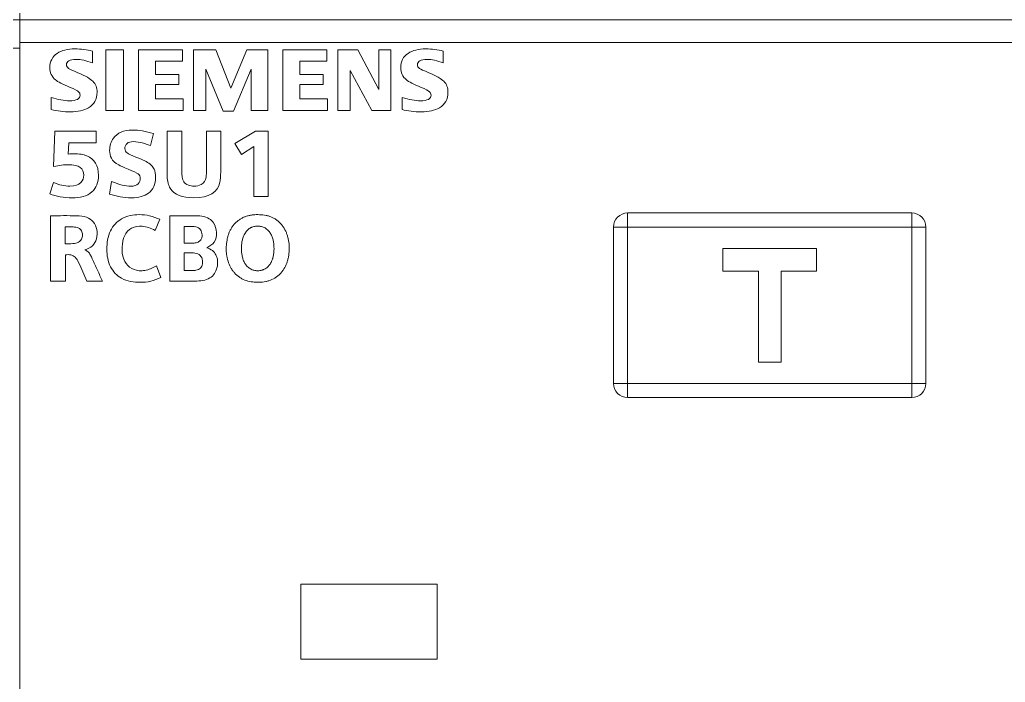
# Model space of a CAD drawing. Header units: millimetres. Extents: x 4137 to 6698, y 1400 to 3585.
# Drawn here: x 4458.17 to 4492.86, y 2820.89 to 2844.22 of the extents above; entities that cross this region are included whole.
import ezdxf

# ---------------------------------------------------------------- set-up
doc = ezdxf.new("R2010")
doc.units = ezdxf.units.MM
doc.layers.add('000-PI-Oprema', color=30, linetype='Continuous', lineweight=5)

msp = doc.modelspace()

# ---------------------------------------------------------------- linework, layer by layer
at = {"layer": '000-PI-Oprema', "color": 0, "linetype": 'ByBlock', "lineweight": 0, "ltscale": 0.25}
for p, q in [((4458.165, 2844.213), (4458.165, 2844.713)), ((4458.165, 2843.413), (4458.165, 2844.213)), ((4458.165, 2844.213), (4493.57, 2844.213)), ((4458.165, 2818.706), (4458.165, 2843.413)), ((4493.57, 2843.413), (4458.165, 2843.413)), ((4460.723, 2843.107), (4460.723, 2842.694)), ((4461.202, 2843.151), (4461.822, 2843.151)), ((4461.202, 2841.015), (4461.202, 2843.151)), ((4461.822, 2843.151), (4461.822, 2841.015)), ((4462.342, 2843.151), (4463.896, 2843.151)), ((4462.342, 2841.015), (4462.342, 2843.151)), ((4463.896, 2843.151), (4463.896, 2842.76)), ((4464.289, 2841.015), (4464.289, 2843.151)), ((4464.289, 2843.151), (4465.069, 2843.151)), ((4465.069, 2843.151), (4465.603, 2841.811)), ((4465.603, 2841.811), (4466.158, 2843.151)), ((4466.158, 2843.151), (4466.902, 2843.151)), ((4466.902, 2843.151), (4466.902, 2841.015)), ((4467.424, 2841.015), (4467.424, 2843.151)), ((4467.424, 2843.151), (4468.978, 2843.151)), ((4468.978, 2843.151), (4468.978, 2842.76)), ((4469.368, 2843.151), (4470.068, 2843.151)), ((4469.368, 2841.015), (4469.368, 2843.151)), ((4470.068, 2843.151), (4470.803, 2841.763)), ((4470.803, 2843.151), (4471.231, 2843.151)), ((4470.803, 2841.763), (4470.803, 2843.151)), ((4471.231, 2843.151), (4471.231, 2841.015)), ((4473.076, 2843.107), (4473.076, 2842.694)), ((4462.94, 2842.76), (4462.94, 2842.281)), ((4463.896, 2842.76), (4462.94, 2842.76)), ((4468.978, 2842.76), (4468.022, 2842.76)), ((4468.022, 2842.76), (4468.022, 2842.281)), ((4465.323, 2840.994), (4464.719, 2842.474)), ((4464.719, 2842.474), (4464.719, 2841.015)), ((4466.317, 2842.474), (4465.696, 2840.994)), ((4466.317, 2841.015), (4466.317, 2842.474)), ((4470.556, 2841.015), (4469.796, 2842.424)), ((4469.796, 2842.424), (4469.796, 2841.015)), ((4462.94, 2842.281), (4463.773, 2842.281)), ((4463.773, 2842.281), (4463.773, 2841.929)), ((4468.022, 2842.281), (4468.854, 2842.281)), ((4468.854, 2842.281), (4468.854, 2841.929)), ((4462.94, 2841.929), (4462.94, 2841.426)), ((4463.773, 2841.929), (4462.94, 2841.929)), ((4468.854, 2841.929), (4468.022, 2841.929)), ((4468.022, 2841.929), (4468.022, 2841.426)), ((4459.271, 2841.049), (4459.271, 2841.481)), ((4462.94, 2841.426), (4463.917, 2841.426)), ((4463.917, 2841.426), (4463.917, 2841.015)), ((4468.022, 2841.426), (4469, 2841.426)), ((4469, 2841.426), (4469, 2841.015)), ((4471.624, 2841.049), (4471.624, 2841.481)), ((4461.822, 2841.015), (4461.202, 2841.015)), ((4463.917, 2841.015), (4462.342, 2841.015)), ((4464.719, 2841.015), (4464.289, 2841.015)), ((4465.696, 2840.994), (4465.323, 2840.994)), ((4466.902, 2841.015), (4466.317, 2841.015)), ((4469, 2841.015), (4467.424, 2841.015)), ((4469.796, 2841.015), (4469.368, 2841.015)), ((4471.231, 2841.015), (4470.556, 2841.015)), ((4459.357, 2839.047), (4459.401, 2840.289)), ((4459.401, 2840.289), (4460.858, 2840.289)), ((4460.858, 2840.289), (4460.858, 2839.883)), ((4463.351, 2839.014), (4463.351, 2840.289)), ((4463.351, 2840.289), (4463.869, 2840.289)), ((4464.741, 2840.289), (4465.242, 2840.289)), ((4465.734, 2839.857), (4466.47, 2840.289)), ((4466.47, 2840.289), (4466.914, 2840.289)), ((4466.914, 2840.289), (4466.914, 2837.988)), ((4462.87, 2840.205), (4462.766, 2839.782)), ((4459.89, 2839.883), (4459.876, 2839.484)), ((4460.858, 2839.883), (4459.89, 2839.883)), ((4465.968, 2839.472), (4465.734, 2839.857)), ((4466.413, 2839.75), (4465.968, 2839.472)), ((4466.413, 2837.988), (4466.413, 2839.75)), ((4459.227, 2838.081), (4459.357, 2838.488)), ((4461.328, 2838.078), (4461.402, 2838.519)), ((4466.914, 2837.988), (4466.413, 2837.988)), ((4459.255, 2835.012), (4459.255, 2837.312)), ((4463.103, 2837.187), (4462.929, 2836.797)), ((4463.452, 2835.012), (4463.452, 2837.312)), ((4479.568, 2837.412), (4479.568, 2836.912)), ((4479.568, 2837.412), (4489.57, 2837.412)), ((4489.57, 2837.412), (4489.57, 2836.912)), ((4459.761, 2836.328), (4459.761, 2836.924)), ((4463.957, 2836.94), (4463.957, 2836.348)), ((4479.068, 2831.411), (4479.068, 2836.912)), ((4479.068, 2836.912), (4479.568, 2836.912)), ((4489.57, 2836.912), (4479.568, 2836.912)), ((4479.568, 2836.912), (4479.568, 2831.411)), ((4489.57, 2836.912), (4490.069, 2836.912)), ((4489.57, 2831.411), (4489.57, 2836.912)), ((4490.069, 2836.912), (4490.069, 2831.411)), ((4482.918, 2836.161), (4482.918, 2835.362)), ((4486.219, 2836.161), (4482.918, 2836.161)), ((4486.219, 2835.362), (4486.219, 2836.161)), ((4459.774, 2835.94), (4459.774, 2835.012)), ((4463.957, 2836.005), (4463.957, 2835.384)), ((4462.769, 2835.443), (4462.982, 2835.554)), ((4462.982, 2835.554), (4463.133, 2835.14)), ((4482.918, 2835.362), (4484.169, 2835.362)), ((4484.169, 2835.362), (4484.169, 2832.161)), ((4484.969, 2835.362), (4486.219, 2835.362)), ((4484.969, 2832.161), (4484.969, 2835.362)), ((4459.774, 2835.012), (4459.255, 2835.012)), ((4461.077, 2835.012), (4460.524, 2835.012)), ((4464.336, 2835.012), (4463.452, 2835.012)), ((4484.169, 2832.161), (4484.969, 2832.161)), ((4479.068, 2831.411), (4479.568, 2831.411)), ((4479.568, 2831.411), (4489.57, 2831.411)), ((4479.568, 2830.911), (4479.568, 2831.411)), ((4490.069, 2831.411), (4489.57, 2831.411)), ((4489.57, 2831.411), (4489.57, 2830.911)), ((4489.57, 2830.911), (4479.568, 2830.911)), ((4472.867, 2824.344), (4468.067, 2824.344)), ((4468.067, 2824.344), (4468.067, 2821.706)), ((4472.867, 2821.706), (4472.867, 2824.344)), ((4468.067, 2821.706), (4472.867, 2821.706))]:
    msp.add_line(p, q, dxfattribs=at)
at = {"layer": '000-PI-Oprema', "color": 0, "linetype": 'ByBlock', "lineweight": 0}
for p, q in [((4458.165, 2844.216), (4440.565, 2844.216)), ((4458.165, 2844.216), (4458.165, 2843.216)), ((4440.565, 2843.216), (4458.165, 2843.216)), ((4458.165, 2843.216), (4458.165, 2820.066))]:
    msp.add_line(p, q, dxfattribs=at)
at = {"layer": '000-PI-Oprema', "color": 0, "linetype": 'ByBlock', "lineweight": 0, "ltscale": 0.25}
for points, knots in [([(4459.485, 2843.031), (4459.639, 2843.135), (4459.848, 2843.187), (4460.112, 2843.187), (4460.323, 2843.187), (4460.527, 2843.161), (4460.723, 2843.107)], [4, 4, 4, 4, 5, 5, 5, 6, 6, 6, 6]), ([(4471.839, 2843.031), (4471.993, 2843.135), (4472.202, 2843.187), (4472.465, 2843.187), (4472.676, 2843.187), (4472.88, 2843.161), (4473.076, 2843.107)], [4, 4, 4, 4, 5, 5, 5, 6, 6, 6, 6]), ([(4459.424, 2842.097), (4459.293, 2842.207), (4459.227, 2842.351), (4459.227, 2842.528), (4459.227, 2842.748), (4459.313, 2842.916), (4459.485, 2843.031)], [2, 2, 2, 2, 3, 3, 3, 4, 4, 4, 4]), ([(4460.723, 2842.694), (4460.507, 2842.776), (4460.315, 2842.818), (4460.148, 2842.818), (4459.925, 2842.818), (4459.813, 2842.754), (4459.813, 2842.626), (4459.813, 2842.576), (4459.837, 2842.535), (4459.887, 2842.503)], [0, 0, 0, 0, 1, 1, 1, 2, 2, 2, 3, 3, 3, 3]), ([(4471.777, 2842.097), (4471.647, 2842.209), (4471.581, 2842.351), (4471.581, 2842.528), (4471.581, 2842.748), (4471.667, 2842.916), (4471.839, 2843.031)], [2, 2, 2, 2, 3, 3, 3, 4, 4, 4, 4]), ([(4473.076, 2842.694), (4472.862, 2842.776), (4472.671, 2842.818), (4472.502, 2842.818), (4472.278, 2842.818), (4472.166, 2842.754), (4472.166, 2842.626), (4472.166, 2842.575), (4472.19, 2842.534), (4472.238, 2842.503)], [0, 0, 0, 0, 1, 1, 1, 2, 2, 2, 3, 3, 3, 3]), ([(4460.744, 2842.048), (4460.842, 2841.95), (4460.89, 2841.821), (4460.89, 2841.66), (4460.89, 2841.414), (4460.788, 2841.231), (4460.584, 2841.111)], [5, 5, 5, 5, 6, 6, 6, 7, 7, 7, 7]), ([(4473.097, 2842.048), (4473.195, 2841.95), (4473.243, 2841.821), (4473.243, 2841.66), (4473.243, 2841.414), (4473.142, 2841.231), (4472.939, 2841.111)], [5, 5, 5, 5, 6, 6, 6, 7, 7, 7, 7]), ([(4459.271, 2841.481), (4459.519, 2841.401), (4459.734, 2841.362), (4459.918, 2841.362), (4460.167, 2841.362), (4460.291, 2841.428), (4460.291, 2841.561), (4460.291, 2841.609), (4460.273, 2841.649), (4460.237, 2841.681)], [0, 0, 0, 0, 1, 1, 1, 2, 2, 2, 3, 3, 3, 3]), ([(4471.624, 2841.481), (4471.873, 2841.401), (4472.089, 2841.362), (4472.271, 2841.362), (4472.52, 2841.362), (4472.645, 2841.428), (4472.645, 2841.561), (4472.645, 2841.609), (4472.627, 2841.649), (4472.591, 2841.681)], [0, 0, 0, 0, 1, 1, 1, 2, 2, 2, 3, 3, 3, 3]), ([(4461.464, 2840.042), (4461.602, 2840.233), (4461.825, 2840.329), (4462.137, 2840.329), (4462.361, 2840.329), (4462.606, 2840.288), (4462.87, 2840.205)], [9, 9, 9, 9, 10, 10, 10, 11, 11, 11, 11]), ([(4463.869, 2840.289), (4463.869, 2839.844), (4463.869, 2839.398), (4463.869, 2838.953), (4463.869, 2838.725), (4463.893, 2838.576), (4463.942, 2838.507)], [0, 0, 0, 0, 1, 1, 1, 2, 2, 2, 2]), ([(4464.724, 2838.672), (4464.735, 2838.745), (4464.741, 2838.839), (4464.741, 2838.953), (4464.741, 2839.398), (4464.741, 2839.844), (4464.741, 2840.289)], [4, 4, 4, 4, 5, 5, 5, 6, 6, 6, 6]), ([(4465.242, 2840.289), (4465.242, 2839.864), (4465.242, 2839.439), (4465.242, 2839.014), (4465.242, 2838.759), (4465.233, 2838.588), (4465.214, 2838.5)], [0, 0, 0, 0, 1, 1, 1, 2, 2, 2, 2]), ([(4461.392, 2839.339), (4461.351, 2839.416), (4461.331, 2839.507), (4461.331, 2839.612), (4461.331, 2839.775), (4461.376, 2839.919), (4461.464, 2840.042)], [7, 7, 7, 7, 8, 8, 8, 9, 9, 9, 9]), ([(4462.528, 2839.865), (4462.399, 2839.904), (4462.279, 2839.924), (4462.169, 2839.924), (4462.072, 2839.924), (4461.997, 2839.902), (4461.947, 2839.859)], [0, 0, 0, 0, 1, 1, 1, 2, 2, 2, 2]), ([(4461.947, 2839.859), (4461.894, 2839.812), (4461.867, 2839.753), (4461.867, 2839.682), (4461.867, 2839.615), (4461.896, 2839.562), (4461.954, 2839.523)], [0, 0, 0, 0, 1, 1, 1, 2, 2, 2, 2]), ([(4459.876, 2839.484), (4459.951, 2839.49), (4460.015, 2839.494), (4460.066, 2839.494), (4460.257, 2839.494), (4460.41, 2839.47), (4460.526, 2839.422)], [0, 0, 0, 0, 1, 1, 1, 2, 2, 2, 2]), ([(4460.526, 2839.422), (4460.801, 2839.308), (4460.938, 2839.081), (4460.938, 2838.743), (4460.938, 2838.489), (4460.86, 2838.292), (4460.704, 2838.152)], [2, 2, 2, 2, 3, 3, 3, 4, 4, 4, 4]), ([(4460.299, 2839.01), (4460.209, 2839.076), (4460.065, 2839.109), (4459.869, 2839.109), (4459.736, 2839.109), (4459.566, 2839.088), (4459.357, 2839.047)], [4, 4, 4, 4, 5, 5, 5, 6, 6, 6, 6]), ([(4460.321, 2838.482), (4460.387, 2838.553), (4460.421, 2838.642), (4460.421, 2838.747), (4460.421, 2838.862), (4460.38, 2838.949), (4460.299, 2839.01)], [2, 2, 2, 2, 3, 3, 3, 4, 4, 4, 4]), ([(4462.896, 2838.953), (4462.933, 2838.873), (4462.951, 2838.778), (4462.951, 2838.668), (4462.951, 2838.422), (4462.867, 2838.235), (4462.7, 2838.108)], [3, 3, 3, 3, 4, 4, 4, 5, 5, 5, 5]), ([(4462.334, 2838.441), (4462.383, 2838.492), (4462.408, 2838.554), (4462.408, 2838.628), (4462.408, 2838.695), (4462.383, 2838.748), (4462.333, 2838.785)], [2, 2, 2, 2, 3, 3, 3, 4, 4, 4, 4]), ([(4459.357, 2838.488), (4459.553, 2838.399), (4459.745, 2838.354), (4459.933, 2838.354), (4460.113, 2838.354), (4460.242, 2838.396), (4460.321, 2838.482)], [0, 0, 0, 0, 1, 1, 1, 2, 2, 2, 2]), ([(4461.402, 2838.519), (4461.665, 2838.409), (4461.889, 2838.354), (4462.072, 2838.354), (4462.19, 2838.354), (4462.278, 2838.383), (4462.334, 2838.441)], [0, 0, 0, 0, 1, 1, 1, 2, 2, 2, 2]), ([(4465.214, 2838.5), (4465.138, 2838.131), (4464.829, 2837.947), (4464.296, 2837.947), (4463.882, 2837.947), (4463.606, 2838.058), (4463.466, 2838.279)], [2, 2, 2, 2, 3, 3, 3, 4, 4, 4, 4]), ([(4464.104, 2838.388), (4464.165, 2838.365), (4464.229, 2838.354), (4464.297, 2838.354), (4464.395, 2838.354), (4464.482, 2838.375), (4464.559, 2838.415)], [1, 1, 1, 1, 2, 2, 2, 3, 3, 3, 3]), ([(4467.156, 2837.199), (4467.172, 2837.189), (4467.188, 2837.178), (4467.204, 2837.167), (4467.219, 2837.156), (4467.234, 2837.144), (4467.249, 2837.132)], [15, 15, 15, 15, 16, 16, 16, 17, 17, 17, 17]), ([(4467.117, 2836.097), (4467.118, 2836.12), (4467.118, 2836.143), (4467.118, 2836.166), (4467.118, 2836.188), (4467.117, 2836.211), (4467.116, 2836.234)], [54, 54, 54, 54, 55, 55, 55, 56, 56, 56, 56]), ([(4465.756, 2835.269), (4465.73, 2835.297), (4465.704, 2835.326), (4465.681, 2835.356), (4465.657, 2835.387), (4465.635, 2835.418), (4465.615, 2835.451)], [50, 50, 50, 50, 51, 51, 51, 52, 52, 52, 52]), ([(4466.095, 2835.635), (4466.107, 2835.615), (4466.12, 2835.597), (4466.134, 2835.579), (4466.148, 2835.561), (4466.162, 2835.544), (4466.178, 2835.528)], [30, 30, 30, 30, 31, 31, 31, 32, 32, 32, 32]), ([(4466.346, 2835.413), (4466.357, 2835.409), (4466.368, 2835.405), (4466.379, 2835.401), (4466.39, 2835.398), (4466.401, 2835.395), (4466.412, 2835.392)], [34, 34, 34, 34, 35, 35, 35, 36, 36, 36, 36]), ([(4466.513, 2835.377), (4466.525, 2835.377), (4466.536, 2835.377), (4466.547, 2835.377), (4466.57, 2835.377), (4466.593, 2835.378), (4466.616, 2835.381)], [38, 38, 38, 38, 39, 39, 39, 40, 40, 40, 40])]:
    msp.add_open_spline(points, degree=3, knots=knots, dxfattribs=at)
for points in [[(4459.887, 2842.503), (4459.927, 2842.476), (4460.036, 2842.425), (4460.213, 2842.349)], [(4460.213, 2842.349), (4460.482, 2842.234), (4460.658, 2842.133), (4460.744, 2842.048)], [(4472.238, 2842.503), (4472.279, 2842.476), (4472.389, 2842.425), (4472.567, 2842.349)], [(4472.567, 2842.349), (4472.835, 2842.234), (4473.012, 2842.133), (4473.097, 2842.048)], [(4459.943, 2841.833), (4459.677, 2841.942), (4459.504, 2842.03), (4459.424, 2842.097)], [(4472.298, 2841.833), (4472.03, 2841.945), (4471.855, 2842.031), (4471.777, 2842.097)], [(4460.237, 2841.681), (4460.196, 2841.72), (4460.098, 2841.77), (4459.943, 2841.833)], [(4472.591, 2841.681), (4472.548, 2841.72), (4472.451, 2841.77), (4472.298, 2841.833)], [(4459.952, 2840.972), (4459.707, 2840.972), (4459.48, 2840.997), (4459.271, 2841.049)], [(4460.584, 2841.111), (4460.426, 2841.019), (4460.216, 2840.972), (4459.952, 2840.972)], [(4472.306, 2840.972), (4472.061, 2840.972), (4471.834, 2840.997), (4471.624, 2841.049)], [(4472.939, 2841.111), (4472.78, 2841.018), (4472.569, 2840.972), (4472.306, 2840.972)], [(4462.766, 2839.782), (4462.653, 2839.825), (4462.573, 2839.852), (4462.528, 2839.865)], [(4461.651, 2839.101), (4461.528, 2839.168), (4461.441, 2839.248), (4461.392, 2839.339)], [(4461.954, 2839.523), (4461.999, 2839.491), (4462.1, 2839.443), (4462.258, 2839.378)], [(4462.258, 2839.378), (4462.45, 2839.299), (4462.57, 2839.246), (4462.617, 2839.221)], [(4461.984, 2838.953), (4461.816, 2839.022), (4461.705, 2839.071), (4461.651, 2839.101)], [(4462.333, 2838.785), (4462.283, 2838.823), (4462.167, 2838.878), (4461.984, 2838.953)], [(4462.617, 2839.221), (4462.756, 2839.148), (4462.848, 2839.057), (4462.896, 2838.953)], [(4463.357, 2838.701), (4463.354, 2838.783), (4463.351, 2838.887), (4463.351, 2839.014)], [(4463.466, 2838.279), (4463.402, 2838.379), (4463.366, 2838.519), (4463.357, 2838.701)], [(4464.559, 2838.415), (4464.651, 2838.464), (4464.706, 2838.55), (4464.724, 2838.672)], [(4463.942, 2838.507), (4463.977, 2838.454), (4464.031, 2838.415), (4464.104, 2838.388)], [(4460.012, 2837.947), (4459.712, 2837.947), (4459.45, 2837.992), (4459.227, 2838.081)], [(4460.398, 2837.99), (4460.282, 2837.962), (4460.153, 2837.947), (4460.012, 2837.947)], [(4460.704, 2838.152), (4460.613, 2838.07), (4460.51, 2838.016), (4460.398, 2837.99)], [(4462.099, 2837.947), (4461.827, 2837.947), (4461.57, 2837.991), (4461.328, 2838.078)], [(4462.7, 2838.108), (4462.557, 2838), (4462.356, 2837.947), (4462.099, 2837.947)], [(4459.255, 2837.312), (4459.559, 2837.316), (4459.862, 2837.32), (4460.17, 2837.31)], [(4460.17, 2837.31), (4460.29, 2837.307), (4460.41, 2837.301), (4460.52, 2837.26)], [(4460.52, 2837.26), (4460.608, 2837.227), (4460.691, 2837.173), (4460.752, 2837.101)], [(4461.363, 2836.783), (4461.449, 2836.954), (4461.586, 2837.105), (4461.752, 2837.202)], [(4461.752, 2837.202), (4461.938, 2837.311), (4462.159, 2837.353), (4462.376, 2837.353)], [(4462.376, 2837.353), (4462.498, 2837.352), (4462.619, 2837.339), (4462.736, 2837.311)], [(4462.736, 2837.311), (4462.861, 2837.281), (4462.982, 2837.234), (4463.103, 2837.187)], [(4463.452, 2837.312), (4463.726, 2837.312), (4464.001, 2837.314), (4464.292, 2837.312)], [(4464.292, 2837.312), (4464.484, 2837.311), (4464.684, 2837.309), (4464.838, 2837.209)], [(4464.838, 2837.209), (4464.896, 2837.172), (4464.947, 2837.121), (4464.986, 2837.063)], [(4465.764, 2837.065), (4465.792, 2837.092), (4465.82, 2837.117), (4465.851, 2837.141)], [(4465.851, 2837.141), (4465.881, 2837.164), (4465.913, 2837.185), (4465.946, 2837.205)], [(4465.946, 2837.205), (4465.962, 2837.214), (4465.979, 2837.224), (4465.995, 2837.233)], [(4465.995, 2837.233), (4466.013, 2837.242), (4466.03, 2837.25), (4466.048, 2837.258)], [(4466.048, 2837.258), (4466.083, 2837.274), (4466.119, 2837.287), (4466.155, 2837.298)], [(4466.155, 2837.298), (4466.192, 2837.31), (4466.229, 2837.319), (4466.266, 2837.327)], [(4466.266, 2837.327), (4466.285, 2837.331), (4466.304, 2837.334), (4466.323, 2837.337)], [(4466.323, 2837.337), (4466.342, 2837.34), (4466.361, 2837.342), (4466.381, 2837.345)], [(4466.381, 2837.345), (4466.419, 2837.349), (4466.457, 2837.351), (4466.495, 2837.352)], [(4466.495, 2837.352), (4466.533, 2837.353), (4466.571, 2837.353), (4466.609, 2837.351)], [(4466.609, 2837.351), (4466.685, 2837.349), (4466.761, 2837.341), (4466.836, 2837.325)], [(4466.836, 2837.325), (4466.855, 2837.321), (4466.874, 2837.317), (4466.893, 2837.312)], [(4466.893, 2837.312), (4466.911, 2837.307), (4466.93, 2837.302), (4466.948, 2837.296)], [(4466.948, 2837.296), (4466.984, 2837.285), (4467.02, 2837.27), (4467.054, 2837.254)], [(4467.054, 2837.254), (4467.089, 2837.238), (4467.123, 2837.22), (4467.156, 2837.199)], [(4479.568, 2837.412), (4479.292, 2837.412), (4479.068, 2837.188), (4479.068, 2836.912)], [(4489.57, 2837.412), (4489.846, 2837.412), (4490.069, 2837.188), (4490.069, 2836.912)], [(4459.761, 2836.924), (4459.855, 2836.925), (4459.949, 2836.926), (4460.045, 2836.92)], [(4460.045, 2836.92), (4460.113, 2836.916), (4460.181, 2836.909), (4460.241, 2836.877)], [(4460.241, 2836.877), (4460.281, 2836.857), (4460.317, 2836.825), (4460.339, 2836.786)], [(4460.752, 2837.101), (4460.817, 2837.023), (4460.859, 2836.927), (4460.879, 2836.827)], [(4460.879, 2836.827), (4460.9, 2836.721), (4460.896, 2836.612), (4460.867, 2836.506)], [(4462.101, 2836.878), (4461.998, 2836.82), (4461.915, 2836.723), (4461.862, 2836.615)], [(4462.48, 2836.943), (4462.35, 2836.955), (4462.213, 2836.94), (4462.101, 2836.878)], [(4462.701, 2836.897), (4462.63, 2836.921), (4462.556, 2836.937), (4462.48, 2836.943)], [(4462.929, 2836.797), (4462.854, 2836.834), (4462.779, 2836.871), (4462.701, 2836.897)], [(4464.188, 2836.938), (4464.112, 2836.939), (4464.034, 2836.94), (4463.957, 2836.94)], [(4464.305, 2836.932), (4464.266, 2836.937), (4464.227, 2836.938), (4464.188, 2836.938)], [(4464.505, 2836.852), (4464.455, 2836.901), (4464.378, 2836.924), (4464.305, 2836.932)], [(4464.579, 2836.689), (4464.569, 2836.751), (4464.546, 2836.81), (4464.505, 2836.852)], [(4464.986, 2837.063), (4465.054, 2836.965), (4465.087, 2836.847), (4465.093, 2836.724)], [(4465.566, 2836.782), (4465.574, 2836.8), (4465.583, 2836.817), (4465.592, 2836.834)], [(4465.592, 2836.834), (4465.601, 2836.851), (4465.611, 2836.868), (4465.621, 2836.884)], [(4465.621, 2836.884), (4465.641, 2836.917), (4465.663, 2836.948), (4465.687, 2836.979)], [(4465.687, 2836.979), (4465.699, 2836.994), (4465.711, 2837.009), (4465.724, 2837.023)], [(4465.724, 2837.023), (4465.736, 2837.038), (4465.75, 2837.052), (4465.764, 2837.065)], [(4466.196, 2836.816), (4466.187, 2836.808), (4466.179, 2836.8), (4466.172, 2836.792)], [(4466.221, 2836.839), (4466.213, 2836.832), (4466.204, 2836.824), (4466.196, 2836.816)], [(4466.277, 2836.879), (4466.257, 2836.867), (4466.239, 2836.854), (4466.221, 2836.839)], [(4466.307, 2836.895), (4466.296, 2836.89), (4466.286, 2836.885), (4466.277, 2836.879)], [(4466.338, 2836.909), (4466.328, 2836.905), (4466.317, 2836.9), (4466.307, 2836.895)], [(4466.403, 2836.93), (4466.381, 2836.925), (4466.359, 2836.918), (4466.338, 2836.909)], [(4466.47, 2836.942), (4466.447, 2836.94), (4466.425, 2836.936), (4466.403, 2836.93)], [(4466.538, 2836.946), (4466.516, 2836.946), (4466.493, 2836.945), (4466.47, 2836.942)], [(4466.607, 2836.943), (4466.584, 2836.946), (4466.561, 2836.947), (4466.538, 2836.946)], [(4466.64, 2836.938), (4466.629, 2836.94), (4466.618, 2836.942), (4466.607, 2836.943)], [(4466.674, 2836.931), (4466.663, 2836.934), (4466.651, 2836.937), (4466.64, 2836.938)], [(4466.739, 2836.911), (4466.718, 2836.919), (4466.697, 2836.926), (4466.674, 2836.931)], [(4466.801, 2836.882), (4466.781, 2836.893), (4466.76, 2836.903), (4466.739, 2836.911)], [(4466.857, 2836.843), (4466.84, 2836.857), (4466.82, 2836.87), (4466.801, 2836.882)], [(4466.909, 2836.798), (4466.893, 2836.814), (4466.876, 2836.829), (4466.857, 2836.843)], [(4466.954, 2836.747), (4466.94, 2836.765), (4466.925, 2836.782), (4466.909, 2836.798)], [(4467.249, 2837.132), (4467.279, 2837.108), (4467.307, 2837.082), (4467.334, 2837.054)], [(4467.334, 2837.054), (4467.347, 2837.041), (4467.36, 2837.027), (4467.373, 2837.012)], [(4467.373, 2837.012), (4467.386, 2836.998), (4467.398, 2836.982), (4467.409, 2836.967)], [(4467.409, 2836.967), (4467.457, 2836.906), (4467.496, 2836.84), (4467.529, 2836.771)], [(4460.339, 2836.483), (4460.315, 2836.441), (4460.277, 2836.405), (4460.234, 2836.381)], [(4460.339, 2836.786), (4460.365, 2836.742), (4460.373, 2836.689), (4460.373, 2836.636)], [(4460.373, 2836.636), (4460.372, 2836.582), (4460.364, 2836.529), (4460.339, 2836.483)], [(4460.867, 2836.506), (4460.841, 2836.411), (4460.795, 2836.319), (4460.725, 2836.254)], [(4461.234, 2836.138), (4461.234, 2836.362), (4461.265, 2836.586), (4461.363, 2836.783)], [(4461.862, 2836.615), (4461.8, 2836.49), (4461.777, 2836.352), (4461.771, 2836.214)], [(4464.476, 2836.402), (4464.51, 2836.424), (4464.538, 2836.457), (4464.556, 2836.494)], [(4464.556, 2836.494), (4464.586, 2836.553), (4464.59, 2836.622), (4464.579, 2836.689)], [(4465.093, 2836.724), (4465.099, 2836.603), (4465.079, 2836.476), (4465.014, 2836.385)], [(4465.437, 2836.225), (4465.44, 2836.301), (4465.448, 2836.377), (4465.463, 2836.454)], [(4465.463, 2836.454), (4465.466, 2836.472), (4465.47, 2836.492), (4465.474, 2836.51)], [(4465.474, 2836.51), (4465.479, 2836.529), (4465.483, 2836.548), (4465.488, 2836.566)], [(4465.488, 2836.566), (4465.498, 2836.603), (4465.509, 2836.64), (4465.522, 2836.676)], [(4465.522, 2836.676), (4465.535, 2836.712), (4465.55, 2836.747), (4465.566, 2836.782)], [(4466.013, 2836.494), (4466.001, 2836.451), (4465.991, 2836.406), (4465.985, 2836.361)], [(4466.06, 2836.622), (4466.04, 2836.58), (4466.025, 2836.538), (4466.013, 2836.494)], [(4466.074, 2836.653), (4466.069, 2836.642), (4466.064, 2836.632), (4466.06, 2836.622)], [(4466.091, 2836.682), (4466.085, 2836.673), (4466.08, 2836.663), (4466.074, 2836.653)], [(4466.128, 2836.74), (4466.115, 2836.721), (4466.102, 2836.702), (4466.091, 2836.682)], [(4466.172, 2836.792), (4466.156, 2836.775), (4466.142, 2836.757), (4466.128, 2836.74)], [(4466.994, 2836.69), (4466.981, 2836.71), (4466.968, 2836.729), (4466.954, 2836.747)], [(4467.026, 2836.63), (4467.017, 2836.651), (4467.006, 2836.671), (4466.994, 2836.69)], [(4467.074, 2836.503), (4467.062, 2836.547), (4467.046, 2836.589), (4467.026, 2836.63)], [(4467.091, 2836.436), (4467.086, 2836.458), (4467.081, 2836.48), (4467.074, 2836.503)], [(4467.529, 2836.771), (4467.537, 2836.753), (4467.544, 2836.735), (4467.552, 2836.718)], [(4467.552, 2836.718), (4467.559, 2836.7), (4467.566, 2836.682), (4467.572, 2836.664)], [(4467.572, 2836.664), (4467.585, 2836.627), (4467.596, 2836.591), (4467.606, 2836.554)], [(4467.606, 2836.554), (4467.625, 2836.48), (4467.638, 2836.405), (4467.646, 2836.329)], [(4460.041, 2836.332), (4459.947, 2836.324), (4459.854, 2836.326), (4459.761, 2836.328)], [(4460.234, 2836.381), (4460.176, 2836.348), (4460.108, 2836.338), (4460.041, 2836.332)], [(4460.725, 2836.254), (4460.654, 2836.188), (4460.558, 2836.151), (4460.462, 2836.114)], [(4460.462, 2836.114), (4460.5, 2836.093), (4460.538, 2836.072), (4460.57, 2836.044)], [(4461.365, 2835.512), (4461.266, 2835.702), (4461.235, 2835.92), (4461.234, 2836.138)], [(4461.771, 2836.214), (4461.765, 2836.069), (4461.777, 2835.924), (4461.828, 2835.789)], [(4463.957, 2836.348), (4464.042, 2836.348), (4464.127, 2836.349), (4464.212, 2836.35)], [(4464.212, 2836.35), (4464.254, 2836.35), (4464.295, 2836.35), (4464.337, 2836.356)], [(4464.337, 2836.356), (4464.386, 2836.362), (4464.436, 2836.374), (4464.476, 2836.402)], [(4465.014, 2836.385), (4464.952, 2836.298), (4464.85, 2836.243), (4464.748, 2836.188)], [(4464.748, 2836.188), (4464.818, 2836.161), (4464.888, 2836.133), (4464.947, 2836.088)], [(4465.443, 2835.996), (4465.436, 2836.073), (4465.434, 2836.149), (4465.437, 2836.225)], [(4465.973, 2836.226), (4465.971, 2836.18), (4465.971, 2836.135), (4465.974, 2836.091)], [(4465.977, 2836.293), (4465.975, 2836.271), (4465.973, 2836.248), (4465.973, 2836.226)], [(4465.985, 2836.361), (4465.982, 2836.339), (4465.979, 2836.316), (4465.977, 2836.293)], [(4467.103, 2836.369), (4467.1, 2836.392), (4467.096, 2836.414), (4467.091, 2836.436)], [(4467.116, 2836.234), (4467.114, 2836.279), (4467.11, 2836.324), (4467.103, 2836.369)], [(4467.646, 2836.329), (4467.648, 2836.31), (4467.649, 2836.29), (4467.65, 2836.271)], [(4467.65, 2836.271), (4467.652, 2836.252), (4467.653, 2836.233), (4467.653, 2836.214)], [(4467.653, 2836.214), (4467.654, 2836.175), (4467.654, 2836.137), (4467.653, 2836.098)], [(4459.963, 2835.933), (4459.901, 2835.947), (4459.837, 2835.944), (4459.774, 2835.94)], [(4460.121, 2835.852), (4460.078, 2835.892), (4460.021, 2835.92), (4459.963, 2835.933)], [(4460.239, 2835.671), (4460.207, 2835.737), (4460.174, 2835.803), (4460.121, 2835.852)], [(4460.57, 2836.044), (4460.605, 2836.012), (4460.631, 2835.972), (4460.655, 2835.93)], [(4460.655, 2835.93), (4460.68, 2835.887), (4460.701, 2835.842), (4460.722, 2835.797)], [(4460.722, 2835.797), (4460.753, 2835.73), (4460.784, 2835.664), (4460.814, 2835.597)], [(4461.828, 2835.789), (4461.871, 2835.678), (4461.94, 2835.573), (4462.034, 2835.501)], [(4464.225, 2836.005), (4464.134, 2836.007), (4464.045, 2836.006), (4463.957, 2836.005)], [(4464.436, 2835.969), (4464.371, 2835.999), (4464.297, 2836.003), (4464.225, 2836.005)], [(4464.572, 2835.839), (4464.543, 2835.895), (4464.493, 2835.942), (4464.436, 2835.969)], [(4464.599, 2835.621), (4464.613, 2835.696), (4464.606, 2835.774), (4464.572, 2835.839)], [(4464.947, 2836.088), (4465, 2836.047), (4465.043, 2835.993), (4465.074, 2835.933)], [(4465.074, 2835.933), (4465.107, 2835.867), (4465.126, 2835.795), (4465.132, 2835.722)], [(4465.45, 2835.939), (4465.447, 2835.958), (4465.445, 2835.977), (4465.443, 2835.996)], [(4465.459, 2835.882), (4465.455, 2835.901), (4465.453, 2835.92), (4465.45, 2835.939)], [(4465.483, 2835.769), (4465.473, 2835.806), (4465.465, 2835.844), (4465.459, 2835.882)], [(4465.561, 2835.553), (4465.528, 2835.623), (4465.502, 2835.695), (4465.483, 2835.769)], [(4465.974, 2836.091), (4465.976, 2836.046), (4465.98, 2836.001), (4465.987, 2835.956)], [(4465.987, 2835.956), (4465.99, 2835.934), (4465.994, 2835.911), (4465.999, 2835.889)], [(4465.999, 2835.889), (4466.003, 2835.867), (4466.009, 2835.845), (4466.015, 2835.822)], [(4466.015, 2835.822), (4466.028, 2835.779), (4466.043, 2835.736), (4466.063, 2835.695)], [(4467.03, 2835.701), (4467.039, 2835.721), (4467.048, 2835.742), (4467.056, 2835.764)], [(4467.056, 2835.764), (4467.06, 2835.774), (4467.063, 2835.785), (4467.067, 2835.796)], [(4467.067, 2835.796), (4467.07, 2835.807), (4467.074, 2835.818), (4467.077, 2835.829)], [(4467.077, 2835.829), (4467.089, 2835.873), (4467.099, 2835.917), (4467.105, 2835.962)], [(4467.105, 2835.962), (4467.112, 2836.006), (4467.115, 2836.052), (4467.117, 2836.097)], [(4467.602, 2835.758), (4467.593, 2835.721), (4467.581, 2835.684), (4467.568, 2835.648)], [(4467.628, 2835.871), (4467.621, 2835.833), (4467.613, 2835.796), (4467.602, 2835.758)], [(4467.653, 2836.098), (4467.649, 2836.022), (4467.642, 2835.946), (4467.628, 2835.871)], [(4460.524, 2835.012), (4460.434, 2835.231), (4460.344, 2835.45), (4460.239, 2835.671)], [(4460.814, 2835.597), (4460.845, 2835.529), (4460.875, 2835.461), (4460.906, 2835.394)], [(4461.754, 2835.111), (4461.59, 2835.202), (4461.451, 2835.346), (4461.365, 2835.512)], [(4462.034, 2835.501), (4462.129, 2835.429), (4462.25, 2835.39), (4462.37, 2835.379)], [(4462.573, 2835.387), (4462.64, 2835.399), (4462.704, 2835.421), (4462.769, 2835.443)], [(4464.371, 2835.394), (4464.428, 2835.404), (4464.485, 2835.427), (4464.525, 2835.466)], [(4464.525, 2835.466), (4464.566, 2835.506), (4464.588, 2835.563), (4464.599, 2835.621)], [(4465.11, 2835.483), (4465.091, 2835.409), (4465.063, 2835.338), (4465.019, 2835.275)], [(4465.132, 2835.722), (4465.138, 2835.642), (4465.13, 2835.562), (4465.11, 2835.483)], [(4465.587, 2835.501), (4465.578, 2835.518), (4465.569, 2835.536), (4465.561, 2835.553)], [(4465.615, 2835.451), (4465.605, 2835.468), (4465.596, 2835.484), (4465.587, 2835.501)], [(4466.063, 2835.695), (4466.073, 2835.674), (4466.084, 2835.654), (4466.095, 2835.635)], [(4466.178, 2835.528), (4466.194, 2835.512), (4466.211, 2835.497), (4466.229, 2835.482)], [(4466.229, 2835.482), (4466.265, 2835.454), (4466.304, 2835.43), (4466.346, 2835.413)], [(4466.716, 2835.403), (4466.727, 2835.406), (4466.738, 2835.41), (4466.748, 2835.415)], [(4466.748, 2835.415), (4466.769, 2835.423), (4466.79, 2835.433), (4466.809, 2835.445)], [(4466.809, 2835.445), (4466.829, 2835.457), (4466.848, 2835.47), (4466.866, 2835.484)], [(4466.866, 2835.484), (4466.883, 2835.499), (4466.9, 2835.514), (4466.916, 2835.531)], [(4466.916, 2835.531), (4466.924, 2835.539), (4466.931, 2835.548), (4466.938, 2835.557)], [(4466.938, 2835.557), (4466.946, 2835.565), (4466.953, 2835.574), (4466.96, 2835.583)], [(4466.96, 2835.583), (4466.987, 2835.62), (4467.01, 2835.659), (4467.03, 2835.701)], [(4467.469, 2835.441), (4467.458, 2835.425), (4467.448, 2835.409), (4467.437, 2835.393)], [(4467.568, 2835.648), (4467.542, 2835.577), (4467.509, 2835.507), (4467.469, 2835.441)], [(4460.906, 2835.394), (4460.963, 2835.266), (4461.02, 2835.139), (4461.077, 2835.012)], [(4462.41, 2834.971), (4462.182, 2834.972), (4461.95, 2835.003), (4461.754, 2835.111)], [(4462.37, 2835.379), (4462.438, 2835.373), (4462.507, 2835.375), (4462.573, 2835.387)], [(4463.133, 2835.14), (4463.017, 2835.088), (4462.9, 2835.037), (4462.778, 2835.007)], [(4463.957, 2835.384), (4464.049, 2835.385), (4464.141, 2835.386), (4464.233, 2835.386)], [(4464.233, 2835.386), (4464.279, 2835.386), (4464.325, 2835.386), (4464.371, 2835.394)], [(4464.861, 2835.124), (4464.71, 2835.03), (4464.523, 2835.021), (4464.335, 2835.012)], [(4465.019, 2835.275), (4464.977, 2835.215), (4464.923, 2835.162), (4464.861, 2835.124)], [(4465.798, 2835.229), (4465.784, 2835.242), (4465.77, 2835.255), (4465.756, 2835.269)], [(4465.843, 2835.192), (4465.827, 2835.204), (4465.813, 2835.216), (4465.798, 2835.229)], [(4465.936, 2835.125), (4465.903, 2835.145), (4465.872, 2835.168), (4465.843, 2835.192)], [(4466.037, 2835.07), (4466.002, 2835.086), (4465.968, 2835.105), (4465.936, 2835.125)], [(4466.255, 2834.999), (4466.181, 2835.014), (4466.108, 2835.037), (4466.037, 2835.07)], [(4466.412, 2835.392), (4466.434, 2835.387), (4466.456, 2835.383), (4466.479, 2835.38)], [(4466.479, 2835.38), (4466.49, 2835.379), (4466.502, 2835.378), (4466.513, 2835.377)], [(4466.616, 2835.381), (4466.638, 2835.384), (4466.661, 2835.388), (4466.683, 2835.393)], [(4466.683, 2835.393), (4466.694, 2835.396), (4466.705, 2835.399), (4466.716, 2835.403)], [(4467.145, 2835.12), (4467.08, 2835.081), (4467.01, 2835.049), (4466.937, 2835.025)], [(4467.194, 2835.152), (4467.178, 2835.141), (4467.162, 2835.131), (4467.145, 2835.12)], [(4467.241, 2835.186), (4467.225, 2835.174), (4467.21, 2835.163), (4467.194, 2835.152)], [(4467.327, 2835.262), (4467.3, 2835.235), (4467.271, 2835.21), (4467.241, 2835.186)], [(4467.402, 2835.347), (4467.379, 2835.317), (4467.354, 2835.288), (4467.327, 2835.262)], [(4467.437, 2835.393), (4467.426, 2835.377), (4467.415, 2835.362), (4467.402, 2835.347)], [(4462.778, 2835.007), (4462.659, 2834.978), (4462.535, 2834.97), (4462.41, 2834.971)], [(4466.482, 2834.972), (4466.405, 2834.975), (4466.329, 2834.983), (4466.255, 2834.999)], [(4466.598, 2834.971), (4466.559, 2834.97), (4466.521, 2834.97), (4466.482, 2834.972)], [(4466.712, 2834.979), (4466.674, 2834.975), (4466.636, 2834.972), (4466.598, 2834.971)], [(4466.825, 2834.996), (4466.787, 2834.989), (4466.75, 2834.983), (4466.712, 2834.979)], [(4466.881, 2835.009), (4466.862, 2835.005), (4466.844, 2835), (4466.825, 2834.996)], [(4466.937, 2835.025), (4466.919, 2835.02), (4466.9, 2835.014), (4466.881, 2835.009)], [(4479.068, 2831.411), (4479.068, 2831.135), (4479.292, 2830.911), (4479.568, 2830.911)], [(4489.57, 2830.911), (4489.846, 2830.911), (4490.069, 2831.135), (4490.069, 2831.411)]]:
    msp.add_open_spline(points, degree=3, dxfattribs=at)

doc.saveas('drawing.dxf')
